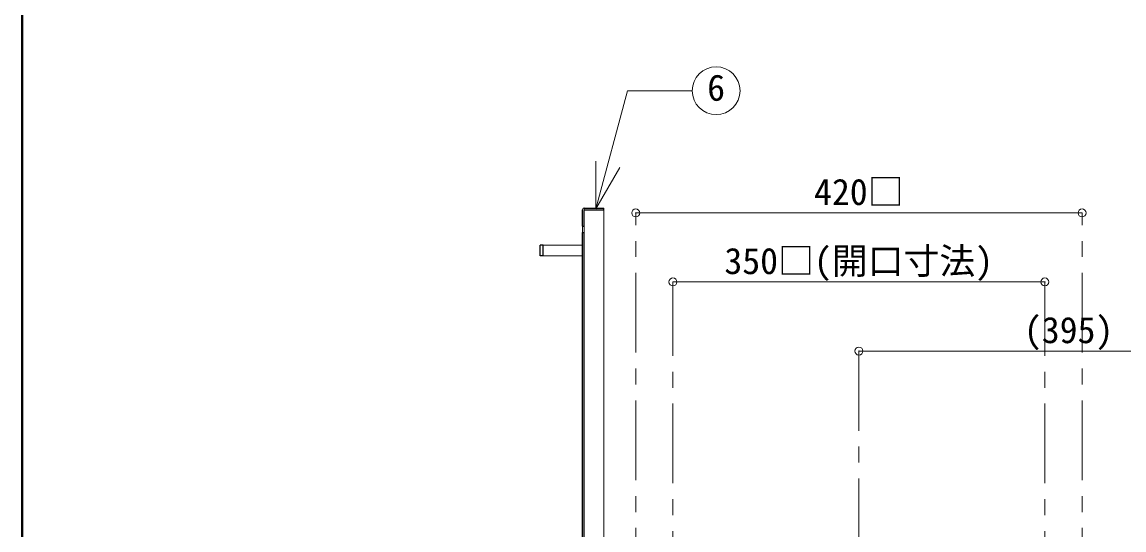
# Model space of a CAD drawing. Units: millimetres at full size, sheet at 1:15; details may follow other scales. Extents: x -3044 to 3031, y -2085 to 2130.
# Drawn here: x -3044 to -2007, y -98 to 380 of the extents above; entities that cross this region are included whole.
import ezdxf
from ezdxf.enums import TextEntityAlignment as Align

# ---------------------------------------------------------------- set-up
doc = ezdxf.new("R2010")
doc.units = ezdxf.units.MM
doc.header["$LTSCALE"] = 15
doc.header["$PDMODE"] = 32
doc.header["$PDSIZE"] = 7.5
doc.linetypes.add('CHAIN1', pattern=[8, 5, -1, 1, -1])
doc.layers.add('0-0', color=4, linetype='Continuous', lineweight=9)
doc.styles.add('ＭＳ ゴシック', font='')
doc.styles.get('ＭＳ ゴシック').set_extended_font_data('MS Gothic')

msp = doc.modelspace()

# ---------------------------------------------------------------- linework, layer by layer
at = {"layer": '0-0', "color": 1, "lineweight": 40}
msp.add_line((-3044, -2084.96), (-3044, 2130.04), dxfattribs=at)
at = {"layer": '0-0', "color": 7, "lineweight": 18}
for p, q in [((-2504.02, 203.86), (-2504.02, 248.86)), ((-2504.02, 203.86), (-2481.52, 242.83)), ((-2516.5, 187.54), (-2516.5, 181.54)), ((-2515, 187.54), (-2515, 181.54)), ((-2553.5, 169.54), (-2516.5, 169.54)), ((-2553.5, 159.54), (-2516.5, 159.54))]:
    msp.add_line(p, q, dxfattribs=at)
at = {"layer": '0-0', "color": 5, "lineweight": 25}
for p, q in [((-2516.5, 187.54), (-2516.5, 203.04)), ((-2515, 204.54), (-2496.5, 204.54)), ((-2515, 187.54), (-2515, 202.29)), ((-2514.25, 203.04), (-2496.5, 203.04)), ((-2496.5, 203.04), (-2496.5, 204.54)), ((-2516.5, 187.54), (-2515, 187.54)), ((-2515, -233.21), (-2515, 181.54)), ((-2556.5, 159.54), (-2556.5, 169.54)), ((-2553.5, 169.54), (-2556.5, 169.54)), ((-2553.5, 159.54), (-2553.5, 169.54)), ((-2553.5, 159.54), (-2556.5, 159.54))]:
    msp.add_line(p, q, dxfattribs=at)
at = {"layer": '0-0'}
for p, q in [((-2496.5, -233.96), (-2496.5, 203.04)), ((-2466.5, 200.04), (-2046.5, 200.04)), ((-2081.5, 135.04), (-2431.5, 135.04)), ((-2256.5, 70.04), (-1861.5, 70.04))]:
    msp.add_line(p, q, dxfattribs=at)
at = {"layer": '0-0', "linetype": 'CHAIN1'}
for p, q in [((-2466.5, -291.46), (-2466.5, 200.04)), ((-2046.5, -291.46), (-2046.5, 200.04)), ((-2431.5, -294.46), (-2431.5, 135.04)), ((-2081.5, -294.46), (-2081.5, 135.04)), ((-2256.5, 70.04), (-2256.5, -1524.96))]:
    msp.add_line(p, q, dxfattribs=at)
at = {"layer": '0-0', "color": 7, "lineweight": 18}
msp.add_lwpolyline([(-2504.02, 203.86), (-2474.23, 315.02), (-2413.31, 315.02)], dxfattribs=at)
at = {"layer": '0-0', "color": 5, "lineweight": 25}
msp.add_lwpolyline([(-2516.5, -233.96), (-2516.5, 181.54), (-2515, 181.54)], dxfattribs=at)
at = {"layer": '0-0', "color": 7, "lineweight": 18}
msp.add_circle((-2390.81, 315.02), 22.5, dxfattribs=at)
at = {"layer": '0-0', "color": 5, "lineweight": 25}
for centre, radius in [((-2515, 203.04), 1.5), ((-2514.25, 202.29), 0.75)]:
    msp.add_arc(centre, radius, 90, 180, dxfattribs=at)
at = {"layer": '0-0', "color": 1}
for p in [(-2466.5, 200.04), (-2046.5, 200.04), (-2431.5, 135.04), (-2081.5, 135.04), (-2256.5, 70.04)]:
    msp.add_point(p, dxfattribs=at)

# ---------------------------------------------------------------- texts
at = {"layer": '0-0', "color": 7, "style": 'ＭＳ ゴシック'}
for s, p in [('6', (-2399.25, 298.15)), ('420□', (-2298.69, 200.04)), ('350□(開口寸法)', (-2383.06, 135.04)), ('(395)', (-2101.19, 70.04))]:
    msp.add_text(s, height=24.74, dxfattribs=at).set_placement(p, align=Align.BOTTOM_LEFT)

doc.saveas('drawing.dxf')
